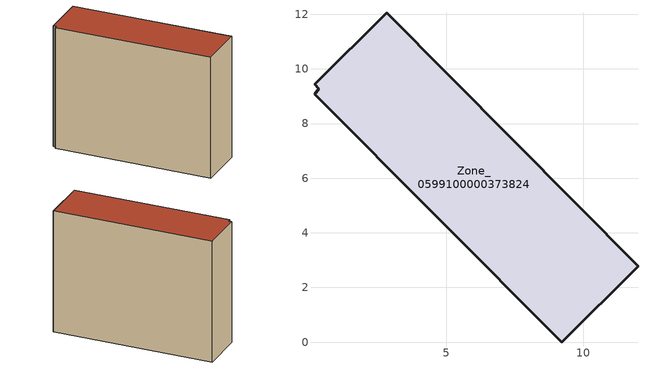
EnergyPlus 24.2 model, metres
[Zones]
Zone_0599100000373824
 floor ground (C_G): 9.22,0 0.18,9.08 0.34,9.27 0.17,9.44 2.81,12.05 12.01,2.77 z0
 wall outside (C_F): 9.22,0 12.01,2.77 2.81,12.05 0.17,9.44 0.34,9.27 0.18,9.08 9.22,0 z0:10.12
 roof outside (C_R): 0.18,9.08 9.22,0 12.01,2.77 2.81,12.05 0.17,9.44 0.34,9.27 z10.12
[BUILDING]
Pand.0599100000373824: North Axis=0; Terrain=City; Loads Convergence Tolerance Value=0.04; Temperature Convergence Tolerance Value=0.4; Solar Distribution=FullExterior; Maximum Number of Warmup Days=25; Minimum Number of Warmup Days=1
[Site:Location]
Rotterdam.The.Hague.AP_ZH_NLD Design_Conditions: Latitude=51.96; Longitude=4.45; Time Zone=1; Elevation=-4.5
[SITE:GROUNDTEMPERATURE:BUILDINGSURFACE]
18, 18, 18, 18, 18, 18, 18, 18, 18, 18, 18, 18
[MATERIAL] Thermal Absorptance=0.9; Solar Absorptance=0.7; Visible Absorptance=0.7
Name | Roughness | Thickness | Conductivity | Density | Specific Heat
G.TI.1992-2005 | MediumSmooth | 0.15 | 0.06 | 540 | 1210
F.TI.1992-2005 | Rough | 0.3 | 0.12 | 1920 | 840
R.TI.1992-2005 | MediumRough | 0.2 | 0.08 | 1500 | 1000
[CONSTRUCTION]
C_G: G.TI.1992-2005
C_F: F.TI.1992-2005
C_R: R.TI.1992-2005
[ZONE]
Zone_0599100000373824: Type=1; Multiplier=1; Ceiling Height=Autocalculate; Volume=Autocalculate; Floor Area=autocalculate; Part of Total Floor Area=Yes
[ZONEINFILTRATION:DESIGNFLOWRATE]
Infil_Zone_0599100000373824: Zone or ZoneList or Space or SpaceList=Zone_0599100000373824; Schedule=AlwaysOn; Design Flow Rate Calculation Method=Flow/Area; Flow Rate per Floor Area=0.0015; Constant Term Coefficient=1; Temperature Term Coefficient=0; Velocity Term Coefficient=0; Velocity Squared Term Coefficient=0
[HVACTEMPLATE:ZONE:IDEALLOADSAIRSYSTEM]
Zone_0599100000373824: Maximum Heating Supply Air Temperature=50; Minimum Cooling Supply Air Temperature=13; Maximum Heating Supply Air Humidity Ratio=0.0156; Minimum Cooling Supply Air Humidity Ratio=0.0077; Heating Limit=NoLimit; Cooling Limit=NoLimit; Dehumidification Control Type=ConstantSensibleHeatRatio; Cooling Sensible Heat Ratio=0.7; Dehumidification Setpoint=60; Humidification Control Type=None; Humidification Setpoint=30; Outdoor Air Method=None; Outdoor Air Flow Rate per Person=0.00944; Outdoor Air Flow Rate per Zone Floor Area=0; Outdoor Air Flow Rate per Zone=0; Demand Controlled Ventilation Type=None; Outdoor Air Economizer Type=NoEconomizer; Heat Recovery Type=None; Sensible Heat Recovery Effectiveness=0.7; Latent Heat Recovery Effectiveness=0.65
[ZONECONTROL:THERMOSTAT]
ThermostatControl_Zone_0599100000373824: Zone or ZoneList=Zone_0599100000373824; Control Type Schedule=DualSetpointControlType; Control 1=Thermostat_Zone_0599100000373824; Temperature Difference Between Cutout And Setpoint=0
[THERMOSTATSETPOINT:DUALSETPOINT]
Thermostat_Zone_0599100000373824: Heating Setpoint Temperature Schedule=HeatingSetpoint_Zone_0599100000373824; Cooling Setpoint Temperature Schedule=CoolingSetpoint_Zone_0599100000373824
[SCHEDULE:COMPACT]
HeatingSetpoint_Zone_0599100000373824: Through: 12/31, For: AllDays, Until: 24:00, 21
CoolingSetpoint_Zone_0599100000373824: Through: 12/31, For: AllDays, Until: 24:00, 24
DualSetpointControlType: Through: 12/31, For: AllDays, Until: 24:00, 4
AlwaysOn: Through: 12/31, For: AllDays, Until: 24:00, 1
